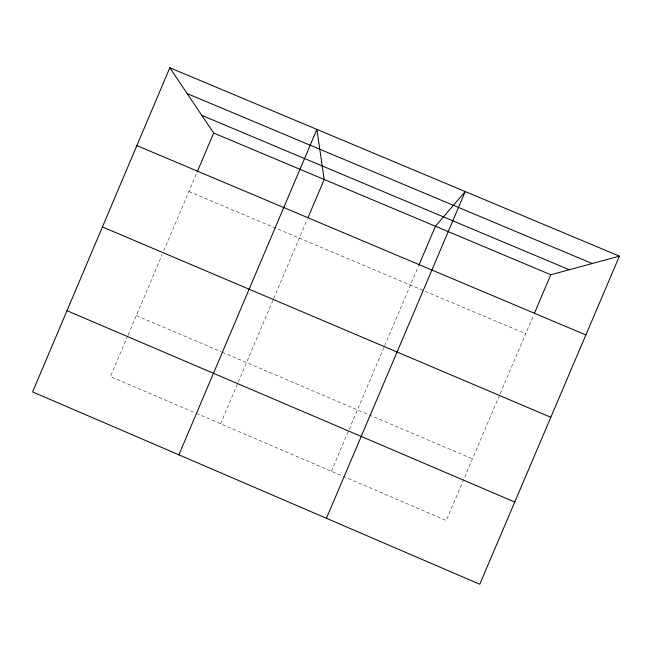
<?xml version="1.0" encoding="UTF-8"?>
<svg xmlns="http://www.w3.org/2000/svg" width="652" height="652" viewBox="0 0 652 652"><rect width="100%" height="100%" fill="white"/><g stroke="black" fill="none" stroke-linecap="round" stroke-linejoin="round"><path stroke-width="0.49" stroke-dasharray="3.26 2.44" d="M127.727 335.878L110.49 376.571L195.38 412.969M128.118 334.949L162.218 254.451M163.791 250.751L196.757 172.927M220.572 423.767L237.882 382.952M238.282 382.023L273.318 299.423M273.71 298.494L307.214 219.512M331.355 471.266L348.747 430.328M349.146 429.391L384.33 346.546M384.729 345.617L418.38 266.399M499.456 395.414L446.245 520.516L196.317 413.368M500.255 393.547L533.662 315.014M188.893 191.484L525.691 333.751M136.35 315.527L221.33 351.787M222.259 352.186L472.447 458.918"/><path stroke-width="0.98" d="M169.813 67.759L32.6 391.909L479.758 584.241L619.4 256.163L169.813 67.759L213.66 133.016L550.793 274.745L619.4 256.163M197.148 171.998L213.66 133.016M178.892 454.835L316.896 129.398L324.191 179.479L308.005 217.646M418.771 265.462L435.43 226.244L465.235 191.558L326.424 518.291M534.453 313.147L550.793 274.745M187.173 93.595L592.179 263.53M201.818 115.388L569.277 269.732M136.863 145.6L585.863 334.949M102.429 226.945L550.826 417.28M66.985 310.686L514.746 502.04"/></g></svg>
